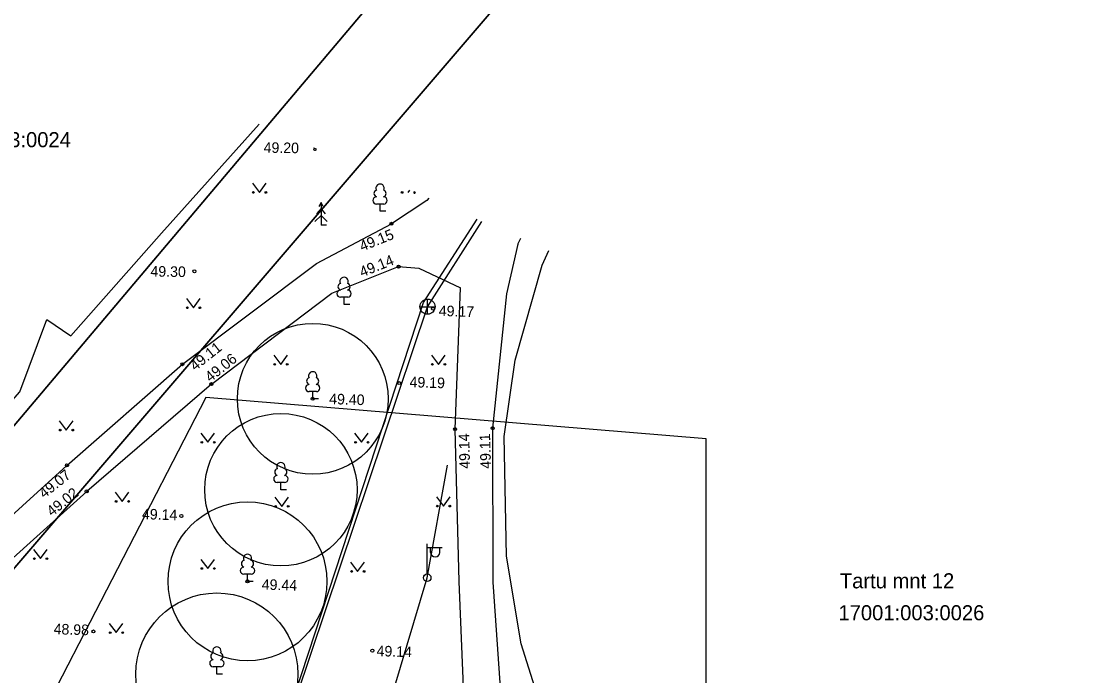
# Model space of a CAD drawing. Extents: x 640179 to 641556, y 6455895 to 6457208.
# Drawn here: x 641164.6 to 641235.4, y 6456352.1 to 6456395.4 of the extents above; entities that cross this region are included whole.
import ezdxf

# ---------------------------------------------------------------- set-up
doc = ezdxf.new("R2010")
doc.units = 0
for name, color, linetype in [('HALJASTUS', 7, 'Continuous'), ('KKAEV', 7, 'Continuous'), ('KORGUS-EH2000', 7, 'Continuous'), ('KTRASS', 7, 'Continuous'), ('MOOTPIIR', 7, 'Continuous'), ('MPOHULIIN', 7, 'Continuous'), ('PIIR', 7, 'Continuous'), ('POST', 7, 'Continuous'), ('PUU', 7, 'Continuous'), ('TEE', 7, 'Continuous'), ('VTRASS', 7, 'Continuous')]:
    doc.layers.add(name, color=color, linetype=linetype)

msp = doc.modelspace()

# ---------------------------------------------------------------- linework, layer by layer
at = {"layer": 'HALJASTUS'}
for p, q in [((641179.948, 6456384.714), (641180.411, 6456384.108)), ((641180.411, 6456384.108), (641180.857, 6456384.714)), ((641190.268, 6456384.108), (641190.386, 6456384.268)), ((641190.751, 6456384.11), (641190.66, 6456384.149)), ((641175.574, 6456377.073), (641176.038, 6456376.466)), ((641176.038, 6456376.466), (641176.483, 6456377.073)), ((641181.365, 6456373.328), (641181.828, 6456372.721)), ((641181.828, 6456372.721), (641182.274, 6456373.328)), ((641191.809, 6456373.328), (641192.272, 6456372.721)), ((641192.272, 6456372.721), (641192.718, 6456373.328)), ((641167.154, 6456368.975), (641167.617, 6456368.368)), ((641167.617, 6456368.368), (641168.063, 6456368.975)), ((641176.534, 6456368.169), (641176.998, 6456367.562)), ((641176.998, 6456367.562), (641177.443, 6456368.169)), ((641186.717, 6456368.169), (641187.181, 6456367.562)), ((641187.181, 6456367.562), (641187.626, 6456368.169)), ((641170.855, 6456364.25), (641171.319, 6456363.644)), ((641171.319, 6456363.644), (641171.764, 6456364.25)), ((641181.43, 6456363.924), (641181.893, 6456363.317)), ((641181.893, 6456363.317), (641182.339, 6456363.924)), ((641192.135, 6456363.94), (641192.599, 6456363.333)), ((641192.599, 6456363.333), (641193.044, 6456363.94)), ((641165.437, 6456360.462), (641165.901, 6456359.856)), ((641165.901, 6456359.856), (641166.346, 6456360.462)), ((641176.534, 6456359.809), (641176.998, 6456359.203)), ((641176.998, 6456359.203), (641177.443, 6456359.809)), ((641186.456, 6456359.613), (641186.92, 6456359.007)), ((641186.92, 6456359.007), (641187.365, 6456359.613)), ((641170.463, 6456355.564), (641170.927, 6456354.958)), ((641170.927, 6456354.958), (641171.372, 6456355.564))]:
    msp.add_line(p, q, dxfattribs=at)
msp.add_lwpolyline([(641156.786, 6456361.515), (641157.793, 6456362.749), (641158.042, 6456363.529), (641164.541, 6456370.892), (641166.318, 6456375.687), (641167.922, 6456374.615), (641173.933, 6456381.415), (641180.404, 6456388.619)], dxfattribs=at)
for centre in [(641180.01, 6456384.108), (641180.839, 6456384.108), (641189.867, 6456384.108), (641175.637, 6456376.466), (641176.466, 6456376.466), (641181.427, 6456372.721), (641182.256, 6456372.721), (641191.871, 6456372.721), (641192.7, 6456372.721), (641167.216, 6456368.368), (641168.045, 6456368.368), (641176.597, 6456367.562), (641177.425, 6456367.562), (641186.78, 6456367.562), (641187.608, 6456367.562), (641170.917, 6456363.644), (641171.746, 6456363.644), (641181.492, 6456363.317), (641182.321, 6456363.317), (641192.198, 6456363.333), (641193.026, 6456363.333), (641165.5, 6456359.856), (641166.328, 6456359.856), (641176.597, 6456359.203), (641177.425, 6456359.203), (641186.519, 6456359.007), (641187.347, 6456359.007), (641170.526, 6456354.958), (641171.355, 6456354.958)]:
    msp.add_circle(centre, 0.055, dxfattribs=at)
msp.add_arc((641190.696, 6456384.108), 0.055, 130.8151, 2.08289, dxfattribs=at)
at = {"layer": 'KKAEV'}
for p, q in [((641191.551, 6456376.041), (641191.551, 6456377.041)), ((641191.051, 6456376.541), (641192.051, 6456376.541))]:
    msp.add_line(p, q, dxfattribs=at)
msp.add_circle((641191.551, 6456376.541), 0.5, dxfattribs=at)
at = {"layer": 'KORGUS-EH2000'}
msp.add_line((641184.199, 6456386.965), (641184.017, 6456387.045), dxfattribs=at)
for centre in [(641189.158, 6456382.032), (641176.109, 6456378.883), (641189.636, 6456379.195), (641191.913, 6456376.404), (641175.31, 6456372.73), (641177.229, 6456371.412), (641189.672, 6456371.48), (641183.944, 6456370.44), (641193.376, 6456368.433), (641195.865, 6456368.49), (641167.662, 6456366.033), (641168.967, 6456364.311), (641175.242, 6456362.679), (641179.622, 6456358.35), (641169.414, 6456355.035), (641187.894, 6456353.764)]:
    msp.add_circle(centre, 0.1, dxfattribs=at)
msp.add_arc((641184.103, 6456386.995), 0.1, 149.91426, 342.98374, dxfattribs=at)
at = {"layer": 'KTRASS'}
for p, q in [((641191.551, 6456376.541), (641195.148, 6456382.193)), ((641182.859, 6456350.702), (641191.551, 6456376.541))]:
    msp.add_line(p, q, dxfattribs=at)
at = {"layer": 'MOOTPIIR'}
msp.add_lwpolyline([(640705.273, 6456241.732), (640732.529, 6456253.38), (640766.77, 6456272.428), (640776.357, 6456283.116), (640890.647, 6456380.261), (641031.9, 6456443.34), (641113.718, 6456354.577), (641107.065, 6456296.65), (641131.718, 6456293.635), (641136.649, 6456317.205), (641149.523, 6456321.042), (641165.411, 6456317.89), (641168.37, 6456324.74), (641205.655, 6456344.816), (641210.013, 6456345.047), (641210.013, 6456367.795), (641176.868, 6456370.535), (641165.156, 6456347.827), (641057.265, 6456461.53), (641116.446, 6456529.741), (641210.388, 6456658.682), (641241.547, 6456680.745)], dxfattribs=at)
at = {"layer": 'MPOHULIIN'}
msp.add_lwpolyline([(641183.719, 6456332.402), (641191.529, 6456358.593), (641192.868, 6456366.045)], dxfattribs=at)
at = {"layer": 'PIIR'}
for points in [[(641395.61, 6456499.51), (641395.08, 6456264.88), (641369.56, 6456253.33), (641175.82, 6456336.75), (641158.23, 6456352.31), (641196.83, 6456397.32), (641204.34, 6456418.51), (641196.51, 6456421.16), (641219.71, 6456463.11), (641328.48, 6456490.08)], [(641163.26, 6456403.17), (641173.82, 6456414.18), (641189.69, 6456401.86), (641191.19, 6456400.68), (641153.7, 6456356.31), (641135.33, 6456374.51)]]:
    msp.add_lwpolyline(points, close=True, dxfattribs=at)
msp.add_lwpolyline([(641249.24, 6456287.51), (641220.48, 6456299.72), (641192.95, 6456312.44), (641163.48, 6456324.53), (641133.32, 6456337.42), (641123.8, 6456359.79), (641095.35, 6456387.95), (641077.2, 6456405.9), (641059.88, 6456423.03), (641039.47, 6456443.23), (641058.08, 6456448.04), (641096.71, 6456411.56), (641110.81, 6456397.99), (641135.33, 6456374.51), (641153.7, 6456356.31), (641191.19, 6456400.68), (641189.69, 6456401.86), (641196.51, 6456421.16), (641204.34, 6456418.51), (641196.83, 6456397.32), (641158.23, 6456352.31), (641175.82, 6456336.75), (641369.56, 6456253.33)], dxfattribs=at)
at = {"layer": 'POST'}
for p, q in [((641191.528, 6456358.843), (641191.528, 6456360.843)), ((641191.528, 6456360.593), (641192.528, 6456360.593)), ((641191.755, 6456360.272), (641191.755, 6456360.593)), ((641192.368, 6456360.272), (641192.368, 6456360.593)), ((641191.528, 6456358.593), (641191.528, 6456358.593))]:
    msp.add_line(p, q, dxfattribs=at)
msp.add_circle((641191.529, 6456358.593), 0.25, dxfattribs=at)
msp.add_arc((641192.061, 6456360.272), 0.306, 180, 0, dxfattribs=at)
at = {"layer": 'PUU'}
for p, q in [((641184.494, 6456383.435), (641184.344, 6456383.185)), ((641184.644, 6456383.185), (641184.494, 6456383.435)), ((641184.494, 6456383.435), (641184.494, 6456381.935)), ((641188.646, 6456383.34), (641188.166, 6456383.34)), ((641188.406, 6456382.865), (641188.406, 6456383.34)), ((641184.494, 6456382.585), (641184.094, 6456382.185)), ((641184.494, 6456383.035), (641184.194, 6456382.685)), ((641184.794, 6456382.685), (641184.494, 6456383.035)), ((641184.894, 6456382.185), (641184.494, 6456382.585)), ((641188.786, 6456382.865), (641188.406, 6456382.865)), ((641184.854, 6456381.935), (641184.494, 6456381.935)), ((641186.26, 6456377.166), (641185.78, 6456377.166)), ((641186.02, 6456376.691), (641186.02, 6456377.166)), ((641186.4, 6456376.691), (641186.02, 6456376.691)), ((641184.184, 6456370.915), (641183.704, 6456370.915)), ((641183.944, 6456370.44), (641183.944, 6456370.915)), ((641184.324, 6456370.44), (641183.944, 6456370.44)), ((641182.074, 6456364.895), (641181.594, 6456364.895)), ((641181.834, 6456364.42), (641181.834, 6456364.895)), ((641182.214, 6456364.42), (641181.834, 6456364.42)), ((641179.862, 6456358.825), (641179.382, 6456358.825)), ((641179.622, 6456358.35), (641179.622, 6456358.825)), ((641180.002, 6456358.35), (641179.622, 6456358.35)), ((641177.834, 6456352.69), (641177.354, 6456352.69)), ((641177.594, 6456352.215), (641177.594, 6456352.69)), ((641177.974, 6456352.215), (641177.594, 6456352.215))]:
    msp.add_line(p, q, dxfattribs=at)
for centre, radius in [((641183.944, 6456370.44), 4.994), ((641181.834, 6456364.42), 5.049), ((641179.622, 6456358.35), 5.262), ((641177.594, 6456352.215), 5.366)]:
    msp.add_circle(centre, radius, dxfattribs=at)
for centre, radius, start, end in [((641188.406, 6456384.385), 0.277, 332.5799, 207.4201), ((641188.236, 6456384.037), 0.233, 109.02174, 253.14154), ((641188.576, 6456384.037), 0.233, 286.85082, 70.98591), ((641188.168, 6456383.577), 0.238, 90.0016, 269.3953), ((641188.643, 6456383.577), 0.238, 270.6047, 89.9984), ((641186.02, 6456378.211), 0.277, 332.5799, 207.4201), ((641185.782, 6456377.403), 0.238, 90.0016, 269.3953), ((641185.85, 6456377.863), 0.233, 109.02174, 253.14154), ((641186.19, 6456377.863), 0.233, 286.85082, 70.98591), ((641186.257, 6456377.403), 0.238, 270.6047, 89.9984), ((641183.944, 6456371.96), 0.277, 332.5799, 207.4201), ((641183.706, 6456371.152), 0.238, 90.0016, 269.3953), ((641183.773, 6456371.612), 0.233, 109.02174, 253.14154), ((641184.114, 6456371.612), 0.233, 286.85082, 70.98591), ((641184.181, 6456371.152), 0.238, 270.6047, 89.9984), ((641181.834, 6456365.94), 0.277, 332.5799, 207.4201), ((641181.664, 6456365.593), 0.233, 109.02174, 253.14154), ((641182.004, 6456365.593), 0.233, 286.85082, 70.98591), ((641181.596, 6456365.133), 0.238, 90.0016, 269.3953), ((641182.071, 6456365.133), 0.238, 270.6047, 89.9984), ((641179.622, 6456359.87), 0.277, 332.5799, 207.4201), ((641179.385, 6456359.062), 0.238, 90.0016, 269.3953), ((641179.452, 6456359.522), 0.233, 109.02174, 253.14154), ((641179.792, 6456359.522), 0.233, 286.85082, 70.98591), ((641179.86, 6456359.062), 0.238, 270.6047, 89.9984), ((641177.424, 6456353.388), 0.233, 109.02174, 253.14154), ((641177.594, 6456353.735), 0.277, 332.5799, 207.4201), ((641177.764, 6456353.388), 0.233, 286.85082, 70.98591), ((641177.356, 6456352.927), 0.238, 90.0016, 269.3953), ((641177.831, 6456352.927), 0.238, 270.6047, 89.9984)]:
    msp.add_arc(centre, radius, start, end, dxfattribs=at)
at = {"layer": 'TEE'}
for points in [[(641191.633, 6456383.725), (641191.507, 6456383.567), (641189.158, 6456382.032)], [(641159.061, 6456358.225), (641167.662, 6456366.033), (641175.31, 6456372.73), (641184.193, 6456379.4), (641189.158, 6456382.032)], [(641197.535, 6456380.684), (641197.724, 6456381.07)], [(641197.535, 6456380.684), (641196.775, 6456377.395), (641195.865, 6456368.49), (641195.873, 6456358.308), (641196.529, 6456348.78), (641195.709, 6456338.687)], [(641202.634, 6456342.205), (641202.516, 6456342.382), (641199.645, 6456348.182), (641197.75, 6456354.211), (641196.791, 6456360.021), (641196.632, 6456367.953), (641197.353, 6456372.995), (641199.149, 6456379.291), (641199.58, 6456380.261)], [(641177.229, 6456371.412), (641185.216, 6456377.43), (641189.636, 6456379.195), (641190.982, 6456379.086), (641193.74, 6456377.791)], [(641190.758, 6456336.171), (641192.688, 6456339.818), (641194.093, 6456344.365), (641194.043, 6456345.43), (641194.051, 6456348.669), (641193.654, 6456358.353), (641193.376, 6456368.433), (641193.74, 6456377.791)], [(641177.229, 6456371.412), (641168.967, 6456364.311), (641160.544, 6456356.737), (641155.318, 6456352.647)]]:
    msp.add_lwpolyline(points, dxfattribs=at)
at = {"layer": 'VTRASS'}
msp.add_lwpolyline([(641175.973, 6456337.039), (641182.763, 6456350.828), (641191.291, 6456376.813), (641194.843, 6456382.326)], dxfattribs=at)

# ---------------------------------------------------------------- texts
at = {"layer": 'KORGUS-EH2000'}
for s, rotation, p in [('49.20', 359.12375, (641180.686, 6456386.736)), ('49.15', 21.80919, (641187.214, 6456380.19)), ('49.14', 21.80919, (641187.214, 6456378.484)), ('49.30', 359.12375, (641173.189, 6456378.538)), ('49.17', 358.25272, (641192.288, 6456375.927)), ('49.11', 38.40978, (641176.153, 6456372.256)), ('49.06', 38.40978, (641177.154, 6456371.509)), ('49.19', 358.25272, (641190.351, 6456371.208)), ('49.40', 358.25272, (641185.026, 6456370.091)), ('49.14', 91.73578, (641194.376, 6456365.816)), ('49.11', 91.73578, (641195.762, 6456365.816)), ('49.07', 38.40978, (641166.148, 6456363.81)), ('49.02', 38.40978, (641166.66, 6456362.616)), ('49.14', 358.25272, (641172.621, 6456362.469)), ('49.44', 358.25272, (641180.559, 6456357.805)), ('48.98', 358.25272, (641166.769, 6456354.854)), ('49.14', 358.25272, (641188.165, 6456353.401))]:
    msp.add_text(s, height=0.7, rotation=rotation, dxfattribs=at).set_placement(p)
at = {"layer": 'PIIR'}
for s, p in [('17001:003:0024', (641158.256, 6456387.101)), ('Tartu mnt 12', (641218.866, 6456357.887)), ('17001:003:0026', (641218.774, 6456355.773))]:
    msp.add_text(s, height=1, dxfattribs=at).set_placement(p)

doc.saveas('drawing.dxf')
